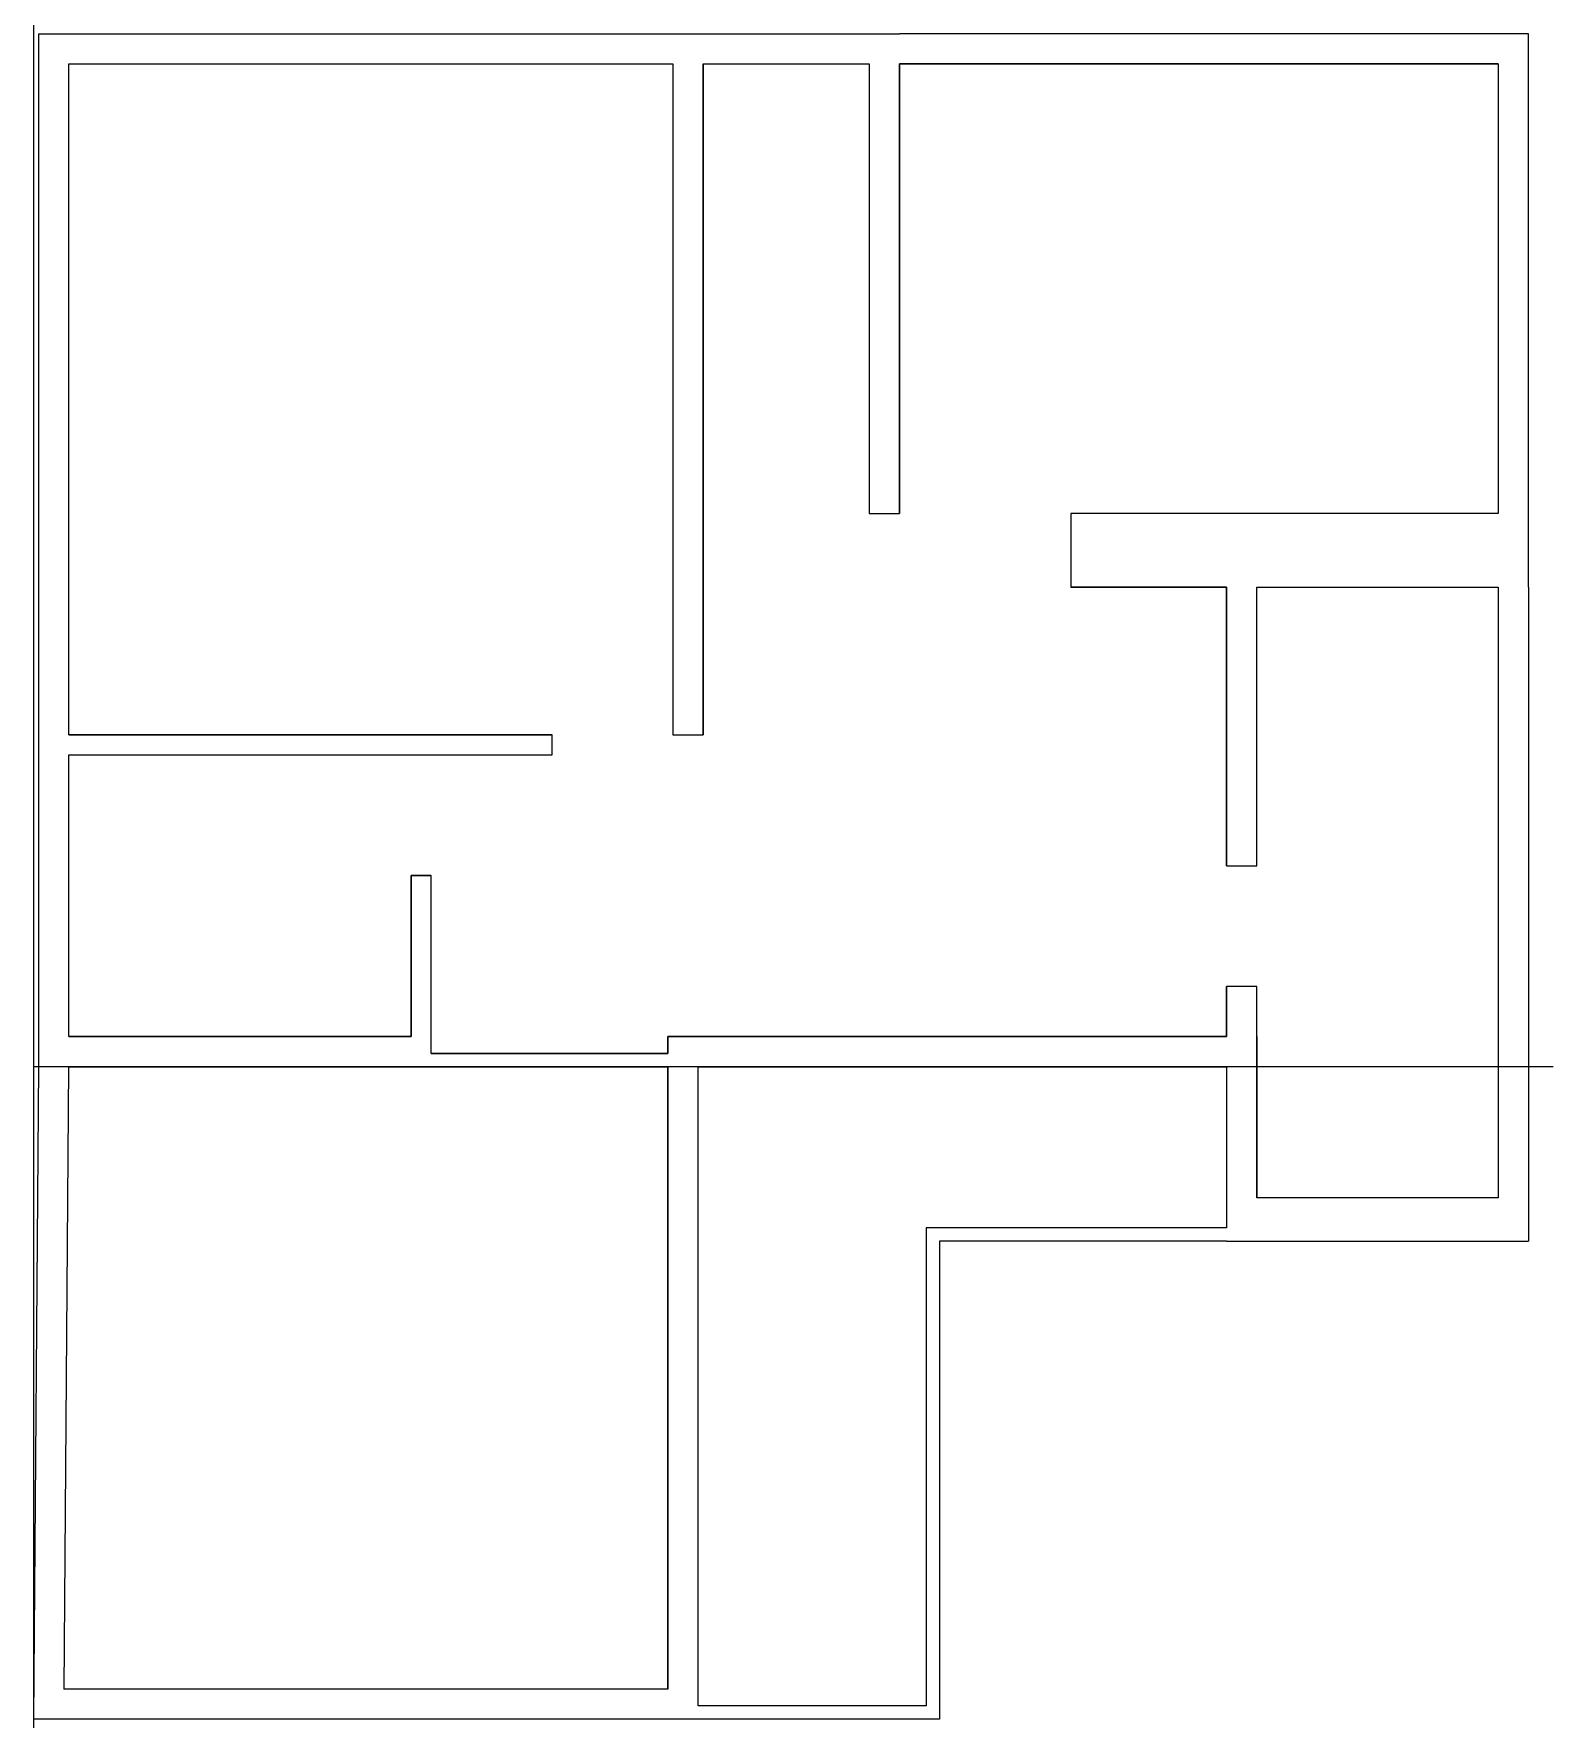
# Model space of a CAD drawing. Header units: inches. Extents: x 651 to 2533, y -209 to 324.
# Drawn here: x 651 to 1104, y -179 to 324 of the extents above.
import ezdxf

# ---------------------------------------------------------------- set-up
doc = ezdxf.new("R2010")
doc.units = ezdxf.units.IN
doc.header["$MEASUREMENT"] = 0
doc.layers.add('roof', color=90, linetype='Continuous')
doc.layers.add('wall', color=10, linetype='Continuous')

msp = doc.modelspace()

# ---------------------------------------------------------------- linework, layer by layer
at = {"layer": 'roof'}
msp.add_line((651.2, 15.75, 286.04), (1104.09, 15.75, 286.04), dxfattribs=at)
msp.add_xline((651.2, -178.82, 144), (0.000003, 0.807686, 0.589613), dxfattribs=at)
at = {"layer": 'wall'}
for p, q in [((652.7, 114.68), (652.7, 323.68)), ((652.7, 323.68), (841.7, 323.68)), ((841.7, 323.68), (909.2, 323.68)), ((1096.7, 323.68), (909.2, 323.68)), ((1096.7, 158.68), (1096.7, 323.68)), ((661.7, 114.68), (661.7, 314.68)), ((661.7, 314.68), (841.7, 314.68)), ((841.7, 314.68), (841.7, 114.68)), ((850.7, 314.68), (850.7, 114.68)), ((850.7, 314.68), (900.2, 314.68)), ((900.2, 314.68), (900.2, 180.68)), ((1087.7, 314.68), (909.2, 314.68)), ((909.2, 314.68), (909.2, 180.68)), ((1087.7, 314.68), (1087.7, 180.68)), ((900.2, 180.68), (909.2, 180.68)), ((1087.7, 180.68), (960.33, 180.68)), ((960.33, 180.68), (960.33, 158.68)), ((1006.7, 158.68), (960.33, 158.68)), ((1006.7, 75.63), (1006.7, 158.68)), ((1015.7, 158.68), (1087.7, 158.68)), ((1015.7, 75.63), (1015.7, 158.68)), ((1087.7, 158.68), (1087.7, -23.32)), ((1096.7, 158.68), (1096.7, -23.32)), ((652.7, 108.68), (652.7, 114.68)), ((661.7, 114.68), (763.7, 114.68)), ((763.7, 114.68), (805.7, 114.68)), ((805.7, 108.68), (805.7, 114.68)), ((841.7, 114.68), (850.7, 114.68)), ((652.7, 24.68), (652.7, 108.68)), ((661.7, 24.68), (661.7, 108.68)), ((661.7, 108.68), (763.7, 108.68)), ((763.7, 108.68), (805.7, 108.68)), ((1006.7, 75.63), (1015.7, 75.63)), ((763.7, 24.68), (763.7, 72.68)), ((763.7, 72.68), (769.7, 72.68)), ((769.7, 19.68), (769.7, 72.68)), ((1006.7, 24.68), (1006.7, 39.63)), ((1015.7, 39.63), (1006.7, 39.63)), ((1015.7, 24.68), (1015.7, 39.63)), ((652.7, 15.75), (652.7, 24.68)), ((661.7, 24.68), (763.7, 24.68)), ((840.2, 19.68), (840.2, 24.68)), ((840.2, 24.68), (1006.7, 24.68)), ((1015.7, 24.68), (1015.7, -23.32)), ((651.2, -178.75), (652.7, 15.75)), ((660.27, -169.82), (661.7, 15.68)), ((661.7, 15.68), (769.7, 15.68)), ((769.7, 19.68), (840.2, 19.68)), ((769.7, 15.68), (840.2, 15.68)), ((840.2, -169.82), (840.2, 15.68)), ((849.2, 15.68), (1006.7, 15.68)), ((849.2, -174.82), (849.2, 15.68)), ((1006.7, 15.68), (1006.7, -32.32)), ((1087.7, -23.32), (1015.7, -23.32)), ((1096.7, -23.32), (1096.7, -36.32)), ((1006.7, -32.32), (917.2, -32.32)), ((917.2, -32.32), (917.2, -174.82)), ((921.2, -36.32), (921.2, -178.82)), ((1006.7, -36.32), (921.2, -36.32)), ((1006.7, -36.32), (1050.71, -36.32)), ((1050.71, -36.32), (1096.7, -36.32)), ((840.2, -169.82), (660.2, -169.82)), ((917.2, -174.82), (849.2, -174.82)), ((840.2, -178.82), (651.2, -178.82)), ((921.2, -178.82), (840.2, -178.82))]:
    msp.add_line(p, q, dxfattribs=at)
for points in [[(1015.7, -23.32), (1015.7, 24.68), (1015.7, 39.63), (1006.7, 39.63), (1006.7, 24.68), (840.2, 24.68), (840.2, 19.68), (769.7, 19.68), (769.7, 72.68), (763.7, 72.68), (763.7, 24.68), (661.7, 24.68), (661.7, 108.68), (763.7, 108.68), (805.7, 108.68), (805.7, 114.68), (763.7, 114.68), (661.7, 114.68), (661.7, 314.68), (841.7, 314.68), (841.7, 114.68), (850.7, 114.68), (850.7, 314.68), (900.2, 314.68), (900.2, 180.68), (909.2, 180.68), (909.2, 314.68), (1087.7, 314.68), (1087.7, 180.68), (960.33, 180.68), (960.33, 158.68), (1006.7, 158.68), (1006.7, 75.63), (1015.7, 75.63), (1015.7, 158.68), (1087.7, 158.68), (1087.7, -23.32)], [(840.2, -169.82), (660.27, -169.82), (661.7, 15.68), (769.7, 15.68), (840.2, 15.68)], [(1006.7, -32.32), (917.2, -32.32), (917.2, -174.82), (849.2, -174.82), (849.2, 15.68), (1006.7, 15.68)]]:
    msp.add_lwpolyline(points, close=True, dxfattribs=at)

doc.saveas('drawing.dxf')
